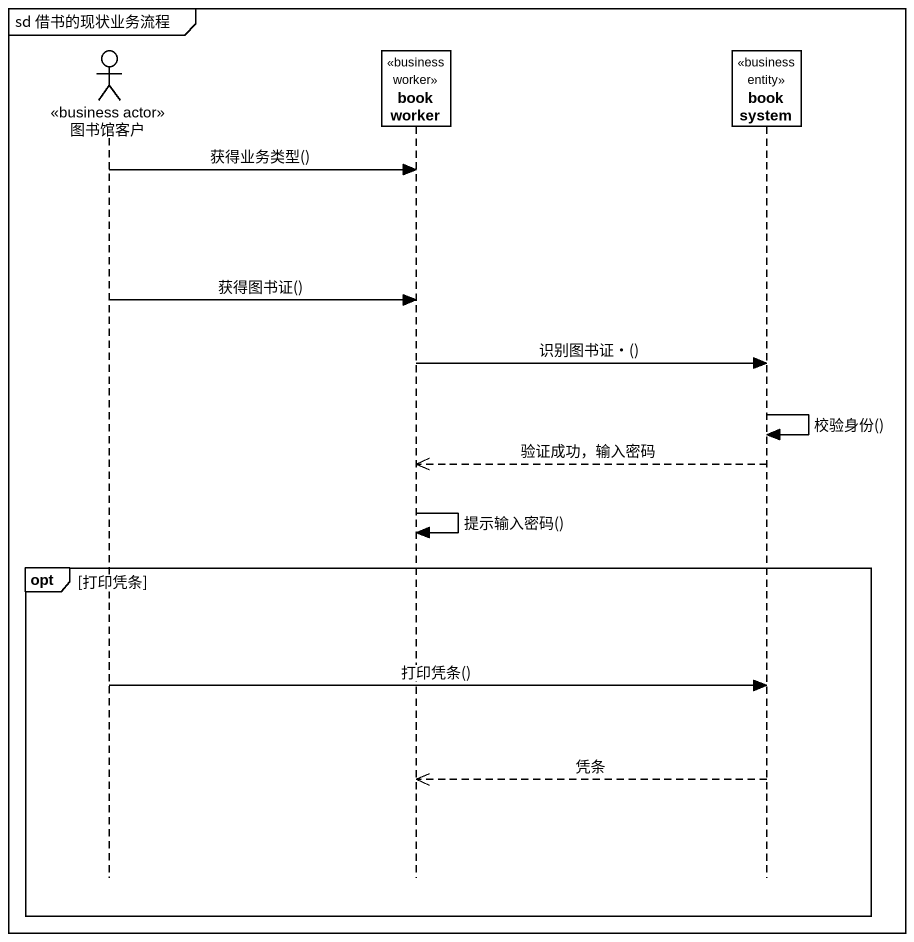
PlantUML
@startuml
mainframe sd 借书的现状业务流程
hide footbox
actor 图书馆客户 <<business actor>>
participant "book worker" as book_worker <<business worker>>
participant "book system" as book_system <<business entity>>

图书馆客户 -> book_worker : 获得业务类型()
图书馆客户 -> book_worker : 获得图书证()
book_worker -> book_system : 识别图书证·()
book_system -> book_system : 校验身份()
book_system -->> book_worker : 验证成功，输入密码
book_worker -> book_worker : 提示输入密码()
opt 打印凭条
  图书馆客户 -> book_system : 打印凭条()
  book_system -->> book_worker : 凭条
end
@enduml
